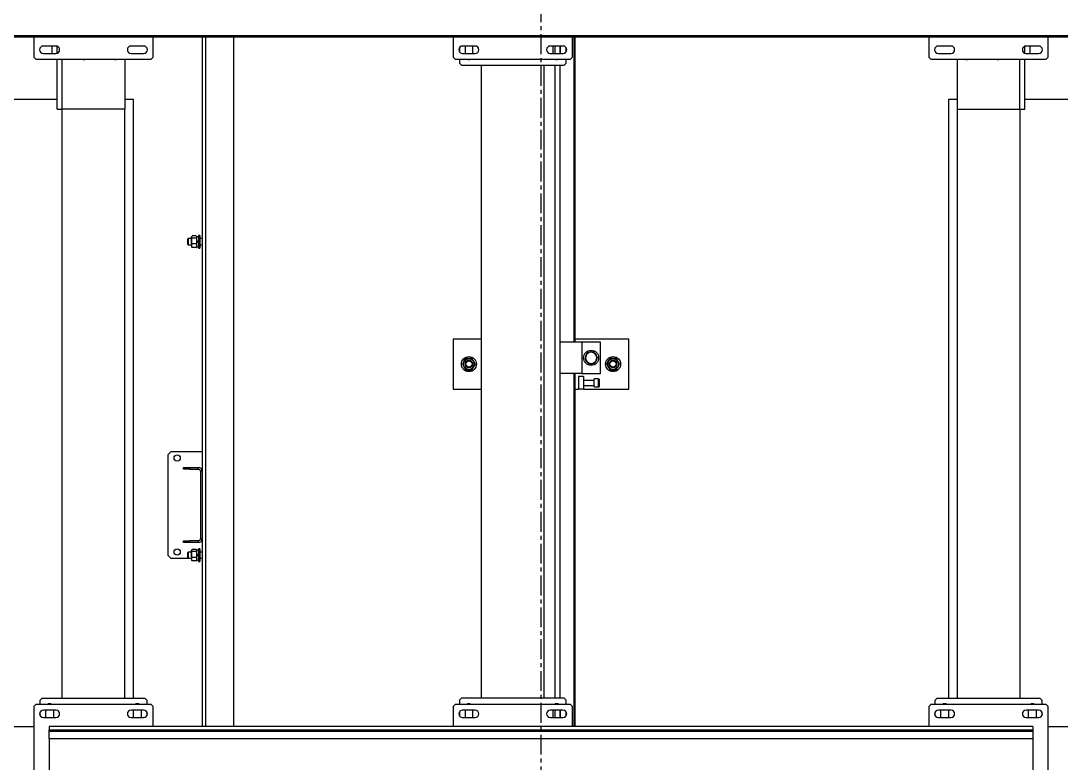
# Model space of a CAD drawing. Header units: millimetres. Extents: x 6622 to 532820, y 3370 to 359312.
# Drawn here: x 458470 to 460130, y 290481 to 291666 of the extents above; entities that cross this region are included whole.
import ezdxf

# ---------------------------------------------------------------- set-up
doc = ezdxf.new("R2010")
doc.units = ezdxf.units.MM
doc.linetypes.add('CENTER', pattern=[50.8, 31.75, -6.35, 6.35, -6.35])

# ---------------------------------------------------------------- blocks, each defined once
blk = doc.blocks.new('A$C6F3A12F4')
at = {"color": 2, "linetype": 'Continuous', "lineweight": 25}
for p, q in [((23085.2, 3700), (23085.2, 2622.1)), ((24085.2, 2659), (24085.2, 3700)), ((22983.1, 225), (22983.1, 3475)), ((22985.7, 3475), (22985.7, 225)), ((23017.7, 2659), (22985.7, 2659)), ((23020.7, 2656), (23017.7, 2659)), ((23020.7, 2472), (23020.7, 2656)), ((24053.2, 2659), (24050.2, 2656)), ((24050.2, 2656), (24050.2, 2472)), ((24217.2, 2659), (24053.2, 2659)), ((22999.7, 2644), (22999.7, 2624)), ((23011.7, 2624), (23011.7, 2644)), ((24043.2, 2649.1), (24040.2, 2646.1)), ((24040.2, 2482.1), (24040.2, 2646.1)), ((24043.2, 2649.1), (24050.2, 2649.1)), ((24059.2, 2644), (24059.2, 2624)), ((24059.2, 2640.1), (24071.2, 2640.1)), ((24062, 2649.1), (24068.4, 2649.1)), ((24071.2, 2624), (24071.2, 2644)), ((22999.7, 2630.1), (23011.7, 2630.1)), ((24071.2, 2628.1), (24059.2, 2628.1)), ((24085.2, 2635), (24085.2, 1065)), ((24085.2, 2635), (24090.6, 2635)), ((24090.6, 1065), (24090.6, 2635)), ((24090.6, 2635), (24093.2, 2635)), ((24093.2, 2635), (24093.2, 1065)), ((24093.2, 2635), (24105.2, 2635)), ((24105.2, 2635), (24105.2, 1065)), ((24105.2, 2635), (24182.6, 2635)), ((23011.4, 2622.1), (23000, 2622.1)), ((23100.2, 2622.1), (23020.7, 2622.1)), ((23100.2, 2614.1), (23020.7, 2614.1)), ((23100.2, 2614.1), (23100.2, 2622.1)), ((23100.2, 2514.1), (23100.2, 2614.1)), ((23100.2, 2614.1), (24040.2, 2614.1)), ((23020.7, 2514.1), (23100.2, 2514.1)), ((23085.2, 2514.1), (23085.2, 2500)), ((23100.2, 2514.1), (24040.2, 2514.1)), ((22999.7, 2504), (22999.7, 2484)), ((23011.7, 2484), (23011.7, 2504)), ((23085.2, 2500), (24040.2, 2500)), ((24059.2, 2504), (24059.2, 2484)), ((24059.2, 2500.1), (24071.2, 2500.1)), ((24059.2, 2500), (24071.2, 2500)), ((24071.2, 2484), (24071.2, 2504)), ((24040.2, 2482.1), (24043.2, 2479.1)), ((24050.2, 2479.1), (24043.2, 2479.1)), ((24071.2, 2488.1), (24059.2, 2488.1)), ((24068.6, 2479.1), (24061.7, 2479.1)), ((22985.7, 2469), (23017.7, 2469)), ((23017.7, 2469), (23020.7, 2472)), ((24050.2, 2472), (24053.2, 2469)), ((24053.2, 2469), (24085.2, 2469)), ((23467.2, 1990), (23467.2, 1904)), ((23547.2, 1990), (23467.2, 1990)), ((23547.2, 1918), (23547.2, 1990)), ((23516.7, 1965), (23516.2, 1965)), ((23516.6, 1963.2), (23516.2, 1963.2)), ((23516.3, 1962.2), (23516.6, 1963.2)), ((23522.2, 1945), (23472.2, 1945)), ((23472.2, 1945), (23472.2, 1915)), ((23522.2, 1915), (23522.2, 1945)), ((23531.7, 1943), (23542.7, 1943)), ((23492.2, 1937.3), (23488, 1934.4)), ((23496.4, 1940.2), (23492.2, 1937.3)), ((23501, 1938), (23496.4, 1940.2)), ((23505.7, 1935.8), (23501, 1938)), ((23506.8, 1930), (23506.1, 1930)), ((23506.6, 1928.2), (23506.2, 1928.2)), ((23506.4, 1927.4), (23506.6, 1928.2)), ((23530.7, 1942), (23530.7, 1935)), ((23543.7, 1942), (23530.7, 1942)), ((23543.7, 1935), (23530.7, 1935)), ((23533.2, 1935), (23533.2, 1918)), ((23541.2, 1918), (23541.2, 1935)), ((23543.7, 1935), (23543.7, 1942)), ((23472.2, 1915), (23522.2, 1915)), ((23472.2, 1915), (23472.2, 1880.2)), ((23488.8, 1924.2), (23493.4, 1922)), ((23493.4, 1922), (23498, 1919.8)), ((23498, 1919.8), (23502.2, 1922.7)), ((23502.2, 1922.7), (23506.4, 1925.6)), ((23522.2, 1915), (23522.2, 1880.2)), ((23527.2, 1918), (23527.2, 1910)), ((23527.2, 1918), (23547.2, 1918)), ((23527.2, 1910), (23547.2, 1910)), ((23547.2, 1918), (23547.2, 1910)), ((23547.2, 1904), (23547.2, 1910)), ((22985.7, 1904), (23472.2, 1904)), ((23472.2, 1902.7), (22985.7, 1902.7)), ((23017.7, 1900), (22985.7, 1900)), ((23020.7, 1897), (23017.7, 1900)), ((23020.7, 1713), (23020.7, 1897)), ((23522.2, 1904), (24085.2, 1904)), ((24085.2, 1902.7), (23522.2, 1902.7)), ((24053.2, 1900), (24050.2, 1897)), ((24050.2, 1897), (24050.2, 1713)), ((24085.2, 1900), (24053.2, 1900)), ((22999.7, 1885), (22999.7, 1865)), ((23011.7, 1881), (22999.7, 1881)), ((22999.7, 1880.2), (23011.7, 1880.2)), ((23009, 1890), (23002.4, 1890)), ((23011.7, 1865), (23011.7, 1885)), ((23027.2, 1890), (23020.7, 1890)), ((23030.2, 1887), (23027.2, 1890)), ((23030.2, 1723), (23030.2, 1887)), ((23030.2, 1880.2), (24040.2, 1880.2)), ((24043.2, 1890), (24040.2, 1887)), ((24040.2, 1887), (24040.2, 1723)), ((24050.2, 1890), (24043.2, 1890)), ((24059.2, 1885), (24059.2, 1865)), ((24071.2, 1881), (24059.2, 1881)), ((24059.2, 1880.2), (24071.2, 1880.2)), ((24068.5, 1890), (24061.9, 1890)), ((24071.2, 1865), (24071.2, 1885)), ((23011.7, 1872.8), (22999.7, 1872.8)), ((22999.7, 1869), (23011.7, 1869)), ((23020.8, 1872.8), (23020.7, 1872.8)), ((24040.2, 1872.8), (23030.2, 1872.8)), ((24050.2, 1872.8), (24049.6, 1872.8)), ((24071.2, 1872.8), (24059.2, 1872.8)), ((24059.2, 1869), (24071.2, 1869)), ((24040.2, 1855), (23030.2, 1855)), ((22999.7, 1745), (22999.7, 1725)), ((23011.7, 1725), (23011.7, 1745)), ((24040.2, 1755), (23030.2, 1755)), ((23467.2, 1755), (23467.2, 1710)), ((23547.2, 1710), (23547.2, 1755)), ((24059.2, 1745), (24059.2, 1725)), ((24071.2, 1725), (24071.2, 1745)), ((23011.7, 1741), (22999.7, 1741)), ((22999.7, 1729), (23011.7, 1729)), ((23516.7, 1735), (23516.2, 1735)), ((23516.6, 1733.2), (23516.2, 1733.2)), ((23516.3, 1732.2), (23516.6, 1733.2)), ((24071.2, 1741), (24059.2, 1741)), ((24059.2, 1729), (24071.2, 1729)), ((22985.7, 1710), (23017.7, 1710)), ((23002.4, 1720), (23009, 1720)), ((23017.7, 1710), (23020.7, 1713)), ((23020.7, 1720), (23027.2, 1720)), ((23027.2, 1720), (23030.2, 1723)), ((23467.2, 1710), (23547.2, 1710)), ((24040.2, 1723), (24043.2, 1720)), ((24043.2, 1720), (24050.2, 1720)), ((24050.2, 1713), (24053.2, 1710)), ((24053.2, 1710), (24085.2, 1710)), ((24061.9, 1720), (24068.5, 1720)), ((22985.7, 1359.5), (24085.2, 1359.5)), ((22985.7, 1314.5), (24085.2, 1314.5)), ((22985.7, 1309.5), (23678, 1309.5)), ((23302, 1305.5), (23302, 1303.5)), ((23302, 1305.5), (23322, 1305.5)), ((23302, 1303.5), (23322, 1303.5)), ((23302.8, 1300), (23302.8, 1293.4)), ((23304.4, 1300.9), (23303.3, 1300.3)), ((23303.9, 1303.5), (23303.9, 1300.9)), ((23312, 1300.9), (23303.9, 1300.9)), ((23306.4, 1300), (23306.4, 1293.4)), ((23307, 1309.5), (23307, 1305.5)), ((23312, 1300.9), (23313.5, 1300.9)), ((23320, 1300.9), (23313.5, 1300.9)), ((23315.5, 1300), (23315.5, 1293.4)), ((23317, 1305.5), (23317, 1309.5)), ((23320.7, 1300.3), (23319.6, 1300.9)), ((23320, 1300.9), (23320, 1303.5)), ((23321.2, 1300), (23321.2, 1293.4)), ((23322, 1303.5), (23322, 1305.5)), ((23647, 1309.5), (23647, 1259.5)), ((23675, 1303.5), (23672, 1303.5)), ((23672, 1289.5), (23672, 1303.5)), ((23675, 1289.5), (23675, 1303.5)), ((23678, 1309.5), (23678, 1306.5)), ((23678, 1309.5), (23786, 1309.5)), ((23678, 1306.5), (23786, 1306.5)), ((23786, 1309.5), (24085.2, 1309.5)), ((23786, 1306.5), (23786, 1309.5)), ((23792, 1303.5), (23789, 1303.5)), ((23789, 1303.5), (23789, 1289.5)), ((23792, 1303.5), (23792, 1289.5)), ((23802, 1305.5), (23802, 1303.5)), ((23802, 1305.5), (23822, 1305.5)), ((23802, 1303.5), (23822, 1303.5)), ((23802.8, 1300), (23802.8, 1293.4)), ((23804.4, 1300.9), (23803.3, 1300.3)), ((23803.9, 1303.5), (23803.9, 1300.9)), ((23812, 1300.9), (23803.9, 1300.9)), ((23806.4, 1300), (23806.4, 1293.4)), ((23807, 1309.5), (23807, 1305.5)), ((23812, 1300.9), (23813.5, 1300.9)), ((23820, 1300.9), (23813.5, 1300.9)), ((23815.5, 1300), (23815.5, 1293.4)), ((23817, 1305.5), (23817, 1309.5)), ((23820.7, 1300.3), (23819.6, 1300.9)), ((23820, 1300.9), (23820, 1303.5)), ((23821.2, 1300), (23821.2, 1293.4)), ((23822, 1303.5), (23822, 1305.5)), ((23303.3, 1293.1), (23304.4, 1292.5)), ((23314.9, 1292.5), (23304.4, 1292.5)), ((23307, 1292.5), (23307, 1287)), ((23307, 1287), (23307.5, 1286.5)), ((23307, 1287), (23317, 1287)), ((23316.5, 1286.5), (23307.5, 1286.5)), ((23314.9, 1292.5), (23319.6, 1292.5)), ((23316.5, 1286.5), (23317, 1287)), ((23317, 1287), (23317, 1292.5)), ((23319.6, 1292.5), (23320.7, 1293.1)), ((23672, 1289.5), (23675, 1289.5)), ((23672, 1279.5), (23672, 1289.5)), ((23675, 1279.5), (23672, 1279.5)), ((23675, 1289.5), (23675, 1279.5)), ((23789, 1289.5), (23792, 1289.5)), ((23789, 1279.5), (23789, 1289.5)), ((23792, 1279.5), (23789, 1279.5)), ((23792, 1289.5), (23792, 1279.5)), ((23803.3, 1293.1), (23804.4, 1292.5)), ((23814.9, 1292.5), (23804.4, 1292.5)), ((23807, 1292.5), (23807, 1287)), ((23807, 1287), (23807.5, 1286.5)), ((23807, 1287), (23817, 1287)), ((23816.5, 1286.5), (23807.5, 1286.5)), ((23814.9, 1292.5), (23819.6, 1292.5)), ((23816.5, 1286.5), (23817, 1287)), ((23817, 1287), (23817, 1292.5)), ((23817, 1259.5), (23817, 1287)), ((23819.6, 1292.5), (23820.7, 1293.1)), ((23647, 1259.5), (23652, 1254.5)), ((23652, 1254.5), (23812, 1254.5)), ((23812, 1254.5), (23817, 1259.5)), ((23017.7, 1231), (22985.7, 1231)), ((23020.7, 1228), (23017.7, 1231)), ((24053.2, 1231), (24050.2, 1228)), ((24085.2, 1231), (24053.2, 1231)), ((22999.7, 1216), (22999.7, 1196)), ((23011.7, 1196), (23011.7, 1216)), ((23020.7, 1044), (23020.7, 1228)), ((24043.2, 1220.9), (24040.2, 1217.9)), ((24040.2, 1053.9), (24040.2, 1217.9)), ((24043.2, 1220.9), (24050.2, 1220.9)), ((24050.2, 1228), (24050.2, 1044)), ((24059.2, 1216), (24059.2, 1196)), ((24059.2, 1211.9), (24071.2, 1211.9)), ((24061.7, 1220.9), (24068.6, 1220.9)), ((24071.2, 1196), (24071.2, 1216)), ((23085.2, 1200), (23085.2, 1185.9)), ((24040.2, 1200), (23085.2, 1200)), ((24071.2, 1200), (24059.2, 1200)), ((24071.2, 1199.9), (24059.2, 1199.9)), ((23020.7, 1185.9), (23100.2, 1185.9)), ((23100.2, 1185.9), (23100.2, 1085.9)), ((24040.2, 1185.9), (23100.2, 1185.9)), ((23100.2, 1085.9), (23020.7, 1085.9)), ((23100.2, 1077.9), (23100.2, 1085.9)), ((24040.2, 1085.9), (23100.2, 1085.9)), ((22999.7, 1076), (22999.7, 1056)), ((23011.7, 1069.9), (22999.7, 1069.9)), ((23011.4, 1077.9), (23000, 1077.9)), ((23011.7, 1056), (23011.7, 1076)), ((23100.2, 1077.9), (23020.7, 1077.9)), ((23085.2, 1077.9), (23085.2, 0)), ((24059.2, 1076), (24059.2, 1056)), ((24059.2, 1071.9), (24071.2, 1071.9)), ((24071.2, 1056), (24071.2, 1076)), ((24085.2, 1065), (24090.6, 1065)), ((24093.2, 1065), (24090.6, 1065)), ((24105.2, 1065), (24093.2, 1065)), ((24105.2, 1065), (24182.6, 1065)), ((24040.2, 1053.9), (24043.2, 1050.9)), ((24050.2, 1050.9), (24043.2, 1050.9)), ((24071.2, 1059.9), (24059.2, 1059.9)), ((24068.4, 1050.9), (24062, 1050.9)), ((22985.7, 1041), (23017.7, 1041)), ((23017.7, 1041), (23020.7, 1044)), ((24050.2, 1044), (24053.2, 1041)), ((24053.2, 1041), (24217.2, 1041)), ((24085.2, 0), (24085.2, 1041))]:
    blk.add_line(p, q, dxfattribs=at)
at = {"color": 2, "linetype": 'Continuous', "lineweight": 25, "flags": 128}
for points in [[(23516.7, 1965), (23516.6, 1966.9), (23516.3, 1967.9)], [(23516.7, 1735), (23516.6, 1736.9), (23516.3, 1737.9)], [(23312, 1300.9), (23311.5, 1301.8), (23311, 1302.6), (23310.5, 1303.5)], [(23312, 1303.5), (23312.5, 1302.6), (23313, 1301.8), (23313.5, 1300.9)], [(23812, 1300.9), (23811.5, 1301.8), (23811, 1302.6), (23810.5, 1303.5)], [(23812, 1303.5), (23812.5, 1302.6), (23813, 1301.8), (23813.5, 1300.9)]]:
    blk.add_lwpolyline(points, dxfattribs=at)
at = {"color": 2, "linetype": 'Continuous', "lineweight": 25}
for centre, radius in [((23507.2, 1965), 12), ((23507.2, 1965), 8.62), ((23507.2, 1965), 6), ((23507.2, 1965), 5), ((23497.2, 1930), 12), ((23507.2, 1735), 12), ((23507.2, 1735), 8.62), ((23507.2, 1735), 6), ((23507.2, 1735), 5), ((23657, 1269.5), 5), ((23807, 1269.5), 5)]:
    blk.add_circle(centre, radius, dxfattribs=at)
for centre, radius, start, end in [((23005.7, 2644), 6, 0, 180), ((24065.2, 2644), 6, 0, 180), ((23005.7, 2624), 6, 180, 0), ((24055.2, 2634.1), 6, 146.4427, 213.5573), ((24065.2, 2624), 6, 180, 0), ((23015.2, 2579.1), 6, 336.4435, 23.5565), ((23015.2, 2529.1), 6, 336.4435, 23.5565), ((23005.7, 2504), 6, 0, 180), ((24065.2, 2504), 6, 0, 180), ((24055.2, 2494.1), 6, 146.4427, 213.5573), ((23005.7, 2484), 6, 180, 0), ((24065.2, 2484), 6, 180, 0), ((23507.2, 1965), 9.55, 349.1982, 0), ((23507.2, 1965), 9.55, 221.2996, 256.7088), ((23531.7, 1942), 1, 90, 180), ((23542.7, 1942), 1, 0, 90), ((23497.2, 1930), 9.55, 165.3637, 203.9741), ((23497.2, 1930), 8.86, 124.3653, 184.3653), ((23497.2, 1930), 8.87, 184.3653, 244.3653), ((23497.2, 1930), 9.55, 104.5207, 143.3519), ((23497.2, 1930), 8.87, 64.3653, 124.3653), ((23497.2, 1930), 9.55, 42.9611, 84.8708), ((23497.2, 1930), 8.87, 4.3653, 64.3653), ((23497.2, 1930), 8.87, 304.3653, 4.3653), ((23497.2, 1930), 9.55, 0, 24.9691), ((23497.2, 1930), 9.55, 349.1982, 0), ((23497.2, 1930), 9.55, 224.4516, 265.4367), ((23497.2, 1930), 8.87, 244.3653, 304.3653), ((23497.2, 1930), 9.55, 283.449, 324.061), ((23005.7, 1885), 6, 0, 180), ((23015.2, 1875), 6, 336.4435, 23.5565), ((24055.2, 1875), 6, 146.4427, 213.5573), ((24065.2, 1885), 6, 0, 180), ((23005.7, 1865), 6, 180, 0), ((24065.2, 1865), 6, 180, 0), ((23005.7, 1745), 6, 0, 180), ((24065.2, 1745), 6, 0, 180), ((23015.2, 1735), 6, 336.4435, 23.5565), ((23507.2, 1735), 9.55, 221.2996, 256.7088), ((23507.2, 1735), 9.55, 349.1982, 0), ((24055.2, 1735), 6, 146.4427, 213.5573), ((23005.7, 1725), 6, 180, 0), ((24065.2, 1725), 6, 180, 0), ((23678, 1303.5), 6, 90, 180), ((23678, 1303.5), 3, 90, 180), ((23786, 1303.5), 6, 0, 90), ((23786, 1303.5), 3, 0, 90), ((23005.7, 1216), 6, 0, 180), ((24065.2, 1216), 6, 0, 180), ((23005.7, 1196), 6, 180, 0), ((24055.2, 1205.9), 6, 146.4427, 213.5573), ((24065.2, 1196), 6, 180, 0), ((23015.2, 1170.9), 6, 336.4435, 23.5565), ((23015.2, 1120.9), 6, 336.4435, 23.5565), ((23005.7, 1076), 6, 0, 180), ((24065.2, 1076), 6, 0, 180), ((24055.2, 1065.9), 6, 146.4427, 213.5573), ((23005.7, 1056), 6, 180, 0), ((24065.2, 1056), 6, 180, 0)]:
    blk.add_arc(centre, radius, start, end, dxfattribs=at)
for points, knots in [([(23507.2, 1975.4), (23506.4, 1974.9), (23504.8, 1974), (23502.5, 1972.7), (23500.3, 1971.4), (23498.9, 1970.6), (23498.2, 1970.2)], [0, 0, 0, 0, 0.264613, 0.535059, 0.765363, 1, 1, 1, 1]), ([(23498.2, 1970.2), (23498.2, 1969.8), (23498.2, 1968.5), (23498.2, 1966.2), (23498.2, 1963.2), (23498.2, 1961.1), (23498.2, 1959.8)], [0, 0, 0, 0, 0.131003, 0.38054, 0.636178, 1, 1, 1, 1]), ([(23498.2, 1959.8), (23499, 1959.4), (23500.6, 1958.4), (23502.9, 1957.1), (23505.1, 1955.8), (23506.5, 1955), (23507.2, 1954.6)], [0, 0, 0, 0, 0.264614, 0.534905, 0.76521, 1, 1, 1, 1]), ([(23516.2, 1970.2), (23515.4, 1970.6), (23513.8, 1971.6), (23511.5, 1972.9), (23509.3, 1974.2), (23507.9, 1975), (23507.2, 1975.4)], [0, 0, 0, 0, 0.264655, 0.534987, 0.765327, 1, 1, 1, 1]), ([(23507.2, 1954.6), (23508, 1955.1), (23509.6, 1956), (23511.9, 1957.3), (23514.1, 1958.6), (23515.5, 1959.4), (23516.2, 1959.8)], [0, 0, 0, 0, 0.264501, 0.534988, 0.765328, 1, 1, 1, 1]), ([(23516.2, 1959.8), (23516.2, 1961.1), (23516.2, 1963.2), (23516.2, 1966.2), (23516.2, 1968.4), (23516.2, 1969.8), (23516.2, 1970.2)], [0, 0, 0, 0, 0.363821, 0.613049, 0.868997, 1, 1, 1, 1]), ([(23488, 1934.4), (23488, 1934), (23488.1, 1932.3), (23488.3, 1930.6), (23488.4, 1929.3)], [0, 0, 0, 0, 0.2530598, 1, 1, 1, 1]), ([(23488.4, 1929.3), (23488.5, 1927.7), (23488.6, 1925.9), (23488.7, 1924.3), (23488.8, 1924.2)], [0, 0, 0, 0, 0.97299, 1, 1, 1, 1]), ([(23506, 1930.7), (23505.9, 1932), (23505.8, 1933.7), (23505.7, 1935.4), (23505.7, 1935.8)], [0, 0, 0, 0, 0.746939, 1, 1, 1, 1]), ([(23506.4, 1925.6), (23506.4, 1925.6), (23506.3, 1927.3), (23506.2, 1929), (23506, 1930.7)], [0, 0, 0, 0, 0.026984, 1, 1, 1, 1]), ([(23507.2, 1745.4), (23506.4, 1744.9), (23504.8, 1744), (23502.5, 1742.7), (23500.3, 1741.4), (23498.9, 1740.6), (23498.2, 1740.2)], [0, 0, 0, 0, 0.264613, 0.535059, 0.765363, 1, 1, 1, 1]), ([(23516.2, 1740.2), (23515.4, 1740.6), (23513.8, 1741.6), (23511.5, 1742.9), (23509.3, 1744.2), (23507.9, 1745), (23507.2, 1745.4)], [0, 0, 0, 0, 0.264655, 0.534987, 0.765327, 1, 1, 1, 1]), ([(23498.2, 1740.2), (23498.2, 1739.8), (23498.2, 1738.5), (23498.2, 1736.2), (23498.2, 1733.2), (23498.2, 1731.1), (23498.2, 1729.8)], [0, 0, 0, 0, 0.1310035, 0.3805405, 0.636178, 1, 1, 1, 1]), ([(23498.2, 1729.8), (23499, 1729.4), (23500.6, 1728.4), (23502.9, 1727.1), (23505.1, 1725.8), (23506.5, 1725), (23507.2, 1724.6)], [0, 0, 0, 0, 0.264614, 0.534905, 0.76521, 1, 1, 1, 1]), ([(23507.2, 1724.6), (23508, 1725.1), (23509.6, 1726), (23511.9, 1727.3), (23514.1, 1728.6), (23515.5, 1729.4), (23516.2, 1729.8)], [0, 0, 0, 0, 0.264501, 0.534988, 0.765328, 1, 1, 1, 1]), ([(23516.2, 1729.8), (23516.2, 1731.1), (23516.2, 1733.2), (23516.2, 1736.2), (23516.2, 1738.4), (23516.2, 1739.8), (23516.2, 1740.2)], [0, 0, 0, 0, 0.363821, 0.613048, 0.868997, 1, 1, 1, 1]), ([(23302.8, 1300), (23303.3, 1300.2), (23304, 1300.7), (23305, 1300.7), (23305.8, 1300.4), (23306.2, 1300.1), (23306.4, 1300)], [0, 0, 0, 0, 0.363637, 0.612794, 0.868669, 1, 1, 1, 1]), ([(23306.4, 1300), (23307.2, 1300.2), (23308.8, 1300.6), (23311.2, 1300.7), (23313.4, 1300.5), (23314.8, 1300.2), (23315.5, 1300)], [0, 0, 0, 0, 0.264522, 0.534908, 0.765371, 1, 1, 1, 1]), ([(23315.5, 1300), (23316, 1300.2), (23317, 1300.6), (23318.5, 1300.7), (23319.9, 1300.5), (23320.7, 1300.2), (23321.2, 1300)], [0, 0, 0, 0, 0.264587, 0.534953, 0.765275, 1, 1, 1, 1]), ([(23321.2, 1300), (23321, 1300.1), (23320.8, 1300.2), (23320.7, 1300.3), (23320.7, 1300.3)], [0, 0, 0, 0, 0.908808, 1, 1, 1, 1]), ([(23802.8, 1300), (23803.3, 1300.2), (23804, 1300.7), (23805, 1300.7), (23805.8, 1300.4), (23806.2, 1300.1), (23806.4, 1300)], [0, 0, 0, 0, 0.363637, 0.612794, 0.868669, 1, 1, 1, 1]), ([(23806.4, 1300), (23807.2, 1300.2), (23808.8, 1300.6), (23811.2, 1300.7), (23813.4, 1300.5), (23814.8, 1300.2), (23815.5, 1300)], [0, 0, 0, 0, 0.264522, 0.534908, 0.765371, 1, 1, 1, 1]), ([(23815.5, 1300), (23816, 1300.2), (23817, 1300.6), (23818.5, 1300.7), (23819.9, 1300.5), (23820.7, 1300.2), (23821.2, 1300)], [0, 0, 0, 0, 0.264587, 0.534953, 0.765275, 1, 1, 1, 1]), ([(23821.2, 1300), (23821, 1300.1), (23820.8, 1300.2), (23820.7, 1300.3), (23820.7, 1300.3)], [0, 0, 0, 0, 0.908808, 1, 1, 1, 1]), ([(23306.4, 1293.4), (23306.2, 1293.3), (23305.8, 1293), (23305, 1292.7), (23304, 1292.7), (23303.3, 1293.2), (23302.8, 1293.4)], [0, 0, 0, 0, 0.13133, 0.380798, 0.636361, 1, 1, 1, 1]), ([(23315.5, 1293.4), (23314.7, 1293.2), (23313.1, 1292.8), (23310.7, 1292.7), (23308.5, 1292.9), (23307.1, 1293.2), (23306.4, 1293.4)], [0, 0, 0, 0, 0.26472, 0.534906, 0.76537, 1, 1, 1, 1]), ([(23321.2, 1293.4), (23320.7, 1293.2), (23319.7, 1292.8), (23318.2, 1292.7), (23316.8, 1292.9), (23316, 1293.2), (23315.5, 1293.4)], [0, 0, 0, 0, 0.264585, 0.534952, 0.765396, 1, 1, 1, 1]), ([(23320.7, 1293.1), (23320.7, 1293.1), (23320.8, 1293.2), (23321, 1293.3), (23321.2, 1293.4)], [0, 0, 0, 0, 0.09115, 1, 1, 1, 1]), ([(23806.4, 1293.4), (23806.2, 1293.3), (23805.8, 1293), (23805, 1292.7), (23804, 1292.7), (23803.3, 1293.2), (23802.8, 1293.4)], [0, 0, 0, 0, 0.13133, 0.380798, 0.636361, 1, 1, 1, 1]), ([(23815.5, 1293.4), (23814.7, 1293.2), (23813.1, 1292.8), (23810.7, 1292.7), (23808.5, 1292.9), (23807.1, 1293.2), (23806.4, 1293.4)], [0, 0, 0, 0, 0.26472, 0.534906, 0.76537, 1, 1, 1, 1]), ([(23821.2, 1293.4), (23820.7, 1293.2), (23819.7, 1292.8), (23818.2, 1292.7), (23816.8, 1292.9), (23816, 1293.2), (23815.5, 1293.4)], [0, 0, 0, 0, 0.264585, 0.534952, 0.765396, 1, 1, 1, 1]), ([(23820.7, 1293.1), (23820.7, 1293.1), (23820.8, 1293.2), (23821, 1293.3), (23821.2, 1293.4)], [0, 0, 0, 0, 0.09115, 1, 1, 1, 1])]:
    blk.add_open_spline(points, degree=3, knots=knots, dxfattribs=at)

msp = doc.modelspace()

# ---------------------------------------------------------------- linework, layer by layer
at = {"color": 1, "linetype": 'CENTER'}
msp.add_line((459300, 268650.975), (459300, 314810.514), dxfattribs=at)

# ---------------------------------------------------------------- block references
at = {"color": 0, "rotation": 270}
msp.add_blockref('A$C6F3A12F4', (457450, 314625.198), dxfattribs=at)

doc.saveas('drawing.dxf')
